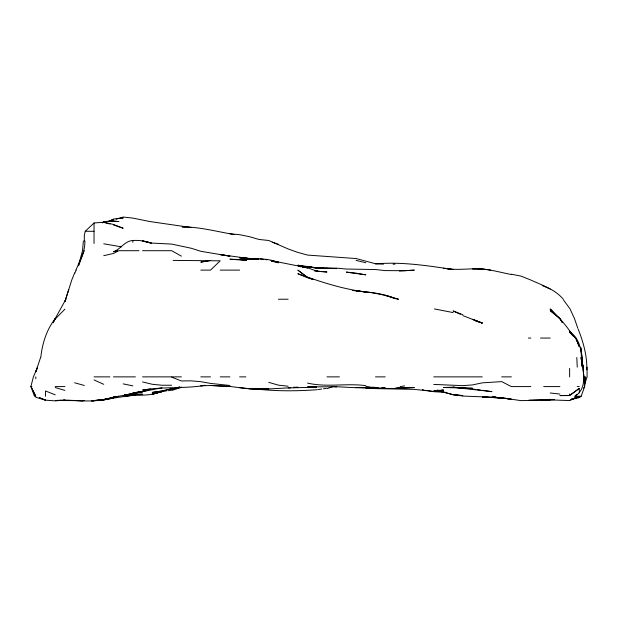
<?xml version="1.0" encoding="UTF-8"?>
<svg xmlns="http://www.w3.org/2000/svg" width="618" height="618" viewBox="0 0 618 618"><rect width="100%" height="100%" fill="white"/><g stroke="black" fill="none" stroke-linecap="round" stroke-linejoin="round"><path stroke-width="0.93" d="M583.747 382.171L583.392 367.169L581.839 361.87L582.125 363.639M83.376 240.989L82.518 250.699L78.447 265.701M586.814 369.811C587.177 355.945 583.322 342.04 578.201 329.216M40.773 357.459C42.325 343.523 46.466 329.834 55.211 318.641L53.187 322.681M584.883 381.283L585.686 376.872L584.613 386.582L583.554 388.127M113.442 224.906L123.152 228.235L113.442 224.458L103.739 222.194L94.036 222.99L85.238 231.286L84.326 235.211L84.326 240.989L84.89 240.989C85.091 249.772 81.63 257.528 78.61 265.701M35.798 396.285L30.993 386.582L34.469 396.285L35.798 396.285L30.9 386.582L33.38 376.872L37.25 367.988M68.768 289.518L64.913 301.615L71.827 279.815L74.623 272.978M584.203 385.694L587.1 376.872L587.077 367.169M40.595 357.459L35.798 371.773L37.304 367.934M571.38 399.421L579.321 397.613L581.136 396.285L584.651 386.582L583.686 374.23M84.326 250.699L75.906 270.112M74.623 273.573L76.176 270.112M53.156 322.681L55.149 318.641M65.91 299.228L55.211 318.54M579.197 396.285L574.894 396.285C588.251 388.081 583.037 370.136 580.99 357.459L582.581 367.169C581.716 353.782 581.584 340.248 569.618 331.449L572.237 335.118M55.211 319.066L64.913 309.147M574.894 396.285L576.795 394.284M569.618 395.412L559.916 395.597L569.618 395.574L579.321 388.374L579.321 392.832M570.368 394.871L579.321 388.374M102.248 222.936L103.739 221.87L103.739 222.372L109.919 223.986M326.976 388.652L333.195 386.582M171.68 389.579L178.919 387.177M176.964 387.733L171.68 389.456L179.622 387.1M161.089 391.449C149.1 397.057 135.775 394.16 123.152 396.285L135.504 395.242M571.38 399.251L579.321 396.679L570.499 399.761L579.321 396.285L569.618 400.557L540.503 399.56L544.033 399.506M107.293 221.584L113.442 219.614L108.652 221.584L113.442 219.066L123.152 217.93L120.502 218.486M171.68 390.468L181.383 387.37M108.15 398.286C94.214 402.975 79.297 400.031 64.913 400.348L82.565 400.719M161.089 391.627L152.267 394.299L161.978 391.588L166.389 390.947M116.091 219.181L123.152 217.057L132.855 218.1L150.104 221.584L191.093 227.524L187.563 227.269M115.782 396.517L103.739 399.931L94.036 400.526L103.739 399.722L118.44 396.285L101.089 400.047M115.852 396.517L113.442 397.22L142.565 391.835L128.444 394.323L142.565 394.199L124.913 394.809L126.682 394.585M179.622 387.069L171.68 389.27L181.383 387.115M117.513 250.699L113.442 251.758C120.556 249.371 124.627 240.927 132.855 240.472C139.22 240.178 145.446 240.85 151.387 243.268M143.446 391.271L147.857 390.221M103.739 255.69L113.442 253.473L118.849 250.699L138.996 250.699M157.559 392.345L161.089 391.557L159.328 391.773M157.559 392.391L161.978 391.441M161.978 391.588L152.267 393.596L161.978 391.611L159.328 391.966M161.978 387.787L142.565 391.642L132.855 392.832L142.565 391.534L132.855 393.434L142.565 391.48M106.389 399.135L113.442 398.077L103.739 399.985L94.917 400.503M400.217 386.582L404.62 385.918M318.146 389.564L321.677 389.039M323.446 388.776L326.088 388.374M106.389 399.158L132.855 395.226M168.15 390.7L170.8 390.329M150.506 389.023L142.565 390.12C163.314 386.397 184.496 388.915 205.207 385.323L200.796 385.794L210.506 385.524L229.911 386.466C242.789 387.973 255.736 390.167 268.737 388.9L249.324 388.753L239.622 387.679M124.913 394.91L132.855 393.975L124.913 394.763M317.266 389.695C295.311 391.31 272.955 391.318 251.093 388.398M437.266 390.676L443.446 390.043L433.736 391.441L414.323 389.371L375.505 388.606L365.794 387.965L375.505 388.204L356.092 387.478L365.794 387.664L356.092 387.733L333.743 386.582L336.679 386.744L307.563 386.899L316.385 387.123M395.798 388.313L404.62 387.579C391.712 389.61 378.718 387.78 365.794 386.976L370.205 387.115M437.266 390.754L443.446 390.252M108.382 221.584L113.442 221.182L118.926 221.584L113.442 221.043L103.909 221.584M290.8 387.78L268.737 388.931L249.324 388.73M94.917 400.495L99.328 400.178M529.031 400.178L554.616 399.576L521.09 400.642L501.677 397.814L511.387 399.236L491.974 396.887L501.677 398.139L482.264 396.903L501.677 398.023M293.442 387.633L297.853 387.378M404.62 388.065L414.323 387.556L395.798 388.112M252.855 259.46L239.622 259.297C252.662 259.769 266.165 256.771 278.448 262.812L273.148 261.499M256.385 259.274L258.146 259.181L239.622 257.745L258.146 259.181M56.091 400.449L61.383 400.178M63.152 400.085L64.913 399.993L55.211 400.881L45.508 400.163L35.798 397.266M316.385 387.185L288.15 387.934M375.505 263.901C401.654 261.599 427.417 265.647 453.149 269.518L446.969 268.768M293.442 387.262L297.853 387.192M399.328 270.993L414.323 270.136L404.62 270.715L385.207 270.599L375.505 269.533L346.381 269.039L336.679 268.127L317.266 268.243L307.563 266.636L317.266 268.243L326.976 268.467L313.735 267.463M446.088 392.415L433.736 391.688L425.794 390.337M546.675 399.467L550.205 399.413L540.503 399.776L550.205 399.885M393.148 264.187L394.917 264.172M83.445 400.68L56.091 400.503M496.385 397.42L462.851 396.053L453.149 394.647L462.851 395.605L453.149 394.717L437.266 390.429L443.446 390.715L438.147 390.267M171.68 385.23L161.978 385.246L152.267 384.28L142.565 381.939M85.238 231.286L94.036 231.286M142.565 250.699L171.68 250.699L181.383 256.153M173.187 260.402L220.209 260.827L210.506 270.112L200.796 270.112M220.209 270.112L239.622 270.112M278.448 299.228L288.15 299.228M528.367 338.054L530.792 338.054M540.503 338.054L550.205 338.054M94.036 376.872L109.896 376.872M113.442 376.872L135.427 376.872M142.565 376.872L171.001 376.872L181.383 380.966L191.093 380.835L200.796 381.692L210.506 383.399L229.911 385.485M171.68 376.872L181.383 376.872M200.796 376.872L210.506 376.872M220.209 376.872L229.911 376.872M239.622 376.872L245.871 376.872M326.976 376.872L339.444 376.872M375.505 376.872L385.207 376.872M433.736 376.872L482.264 376.872M501.677 376.872L511.387 376.872M30.9 386.582L31.897 386.582M55.211 386.582L64.913 386.582M530.792 386.582L511.387 386.582L501.677 381.615L482.264 382.851L472.561 384.906L462.851 385.647L433.736 384.419M543.701 386.582L559.916 386.582M577.243 386.582L579.321 386.582M579.754 396.285L581.136 396.285M511.387 274.508C498.533 272.09 485.802 267.98 472.561 268.838L482.264 269.031C470.491 268.088 458.726 270.468 446.969 268.652M74.623 400.557L82.565 400.68M258.146 258.633L244.033 258.309L258.146 259.081M244.033 258.339L256.385 259.22M371.974 387.169L378.146 387.571M244.033 258.355L249.324 258.54L220.209 254.593L229.911 256.184L200.796 251.287L191.093 248.212L171.68 244.095L152.267 243.098L142.565 240.989L151.387 243.291M458.44 387.509L453.149 387.27L491.974 391.65L482.264 390.29M182.271 226.868C199.985 226.883 217.049 231.696 234.33 234.523M229.911 386.466L210.506 385.454M314.624 270.622L317.266 270.761L314.5 270.514M383.446 264.187L375.505 263.747L356.092 258.548L307.563 255.079L297.853 252.43L288.15 248.946L268.737 240.487L259.035 239.46L249.324 236.663L239.622 234.678L229.911 233.813M365.794 385.663C346.435 382.975 326.613 387.617 307.563 383.067M381.677 387.78L385.207 387.988L382.557 387.795M182.271 226.891L185.794 227.146M505.207 398.301L508.738 398.571M309.324 266.984L311.974 267.27M288.15 386.227L278.448 385.153L268.737 382.357M550.205 392.971L559.916 394.083M472.561 389.039L475.211 389.379M476.972 389.61L480.503 390.066M322.557 268.56L297.853 265.215L303.152 266.072M463.739 387.834L465.501 388.073M468.15 388.436L470.792 388.799M482.264 268.93L490.63 270.112M121.383 246.829L103.739 243.809M259.915 258.78L263.446 259.297M265.207 259.56L266.976 259.815M304.913 266.366L306.683 266.652M271.387 260.966L278.448 262.148L271.387 260.881M437.266 390.483L443.446 391.526L437.266 390.19M314.5 270.9L326.976 272.02L317.266 271.248L307.563 267.826L271.101 260.58M453.149 312.584L434.4 308.93M394.917 298.54L398.517 299.228C384.736 294.848 370.599 291.82 356.092 290.947C369.24 292.337 382.658 293.032 394.917 298.54L385.207 295.288M511.387 274.199L521.09 276.146L530.792 280.008C542.14 285.3 554.995 289.239 563.261 299.228M352.507 290.452L365.794 292.013C342.496 289.131 319.908 281.654 297.853 273.704L307.563 277.814M123.152 383.871L132.855 385.879M422.264 389.618L424.033 390.035M356.092 260.402L365.794 262.727M453.149 394.717L437.266 390.406M74.623 382.774L84.326 385.477M55.211 387.556L64.913 390.406M308.39 278.069L313.388 279.568L307.563 277.351L297.853 270.112L307.563 277.644M475.211 320.866L482.264 323.021L472.561 319.313L482.264 323.09L462.851 315.628M272.268 242.21L278.448 244.334M462.851 314.732L453.149 310.954L460.425 314.338M39.328 397.683L45.508 400.132L39.328 397.698M55.211 394.832L45.508 390.955L45.508 396.285M542.264 285.57L550.205 289.023M94.036 379.939L103.739 384.326M555.296 314.716L550.205 309.487C558.966 317.15 566.86 325.879 572.917 335.86M563.539 299.985L570.043 308.93L574.493 318.641L577.83 328.343M562.341 322.681L559.916 318.641L550.205 310.607L559.916 318.355L562.465 322.681M570.468 332.693L569.618 331.163L570.399 332.693M581.77 361.87L583.237 367.169L581.917 360.989M583.06 368.931L583.477 372.461M581.692 360.989L580.866 347.756L582.117 357.459L582.179 366.289M581.839 363.639L581.986 366.289M576.81 357.459L577.251 367.169M569.618 368.436L569.618 376.872M569.618 393.975L569.618 395.574M132.855 240.989L132.855 242.31M94.036 222.99L94.036 243.492M35.798 376.872L35.798 378.741M583.971 376.872L583.848 382.171L584.002 376.872M171.68 388.714L161.978 391.063L152.267 392.407L161.978 390.97L171.68 388.714M210.506 260.402L200.796 262.132L210.506 260.433M435.505 390.854L433.736 391.039L435.505 390.893M453.149 387.185L443.446 387.509L472.561 388.259L462.851 388.112L453.149 387.185M326.976 268.104L317.266 268.305L336.679 268.591L326.976 268.104M74.623 400.472L64.913 400.387L84.326 400.618L74.623 400.472M94.036 400.796L91.387 400.773L94.036 400.796M239.622 259.575L229.911 259.197L246.574 260.402L239.622 259.575M445.207 268.498L443.446 268.343L445.207 268.56M356.092 273.218L346.381 272.105L365.794 274.825L356.092 273.218M496.385 397.343L493.736 397.019L496.385 397.359M300.502 266.69L298.741 266.404L300.502 266.698M307.563 267.826L302.264 266.976L307.563 267.864M443.446 392.113L437.266 390.29L443.446 392.121M575.798 338.054L569.618 332.275L575.628 338.054L579.321 346.775L575.798 338.054M555.93 315.172L550.205 308.93L555.891 315.172"/></g></svg>
